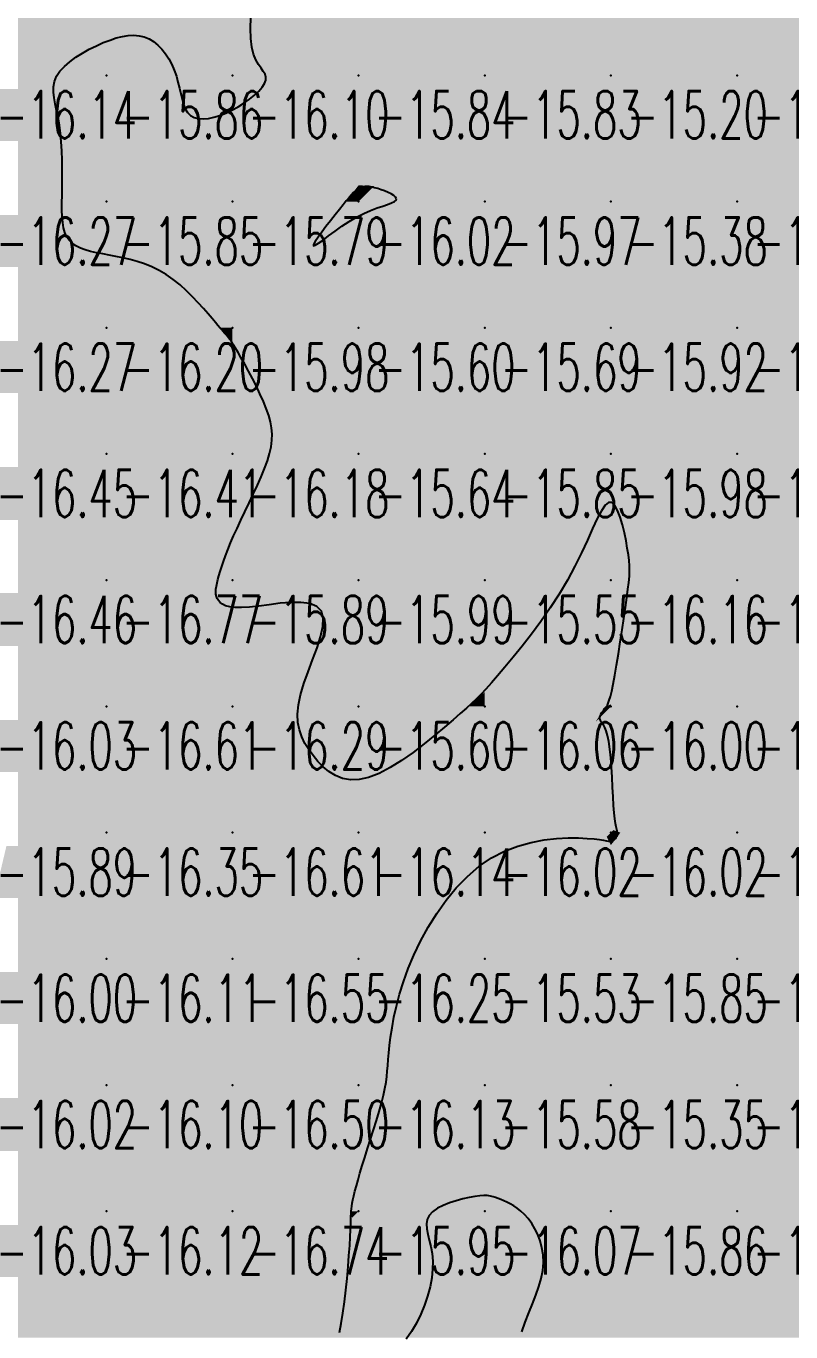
# Model space of a CAD drawing. Header units: millimetres. Extents: x 88261 to 90953, y 390274 to 392322.
# Drawn here: x 89453.9 to 89514.5, y 391637.7 to 391741.1 of the extents above; entities that cross this region are included whole.
import ezdxf
from ezdxf.enums import TextEntityAlignment as Align

# ---------------------------------------------------------------- set-up
doc = ezdxf.new("R2010")
doc.units = ezdxf.units.MM
doc.header["$LTSCALE"] = 25
for name, color, linetype in [('CN_03_00', 7, 'Continuous'), ('COTEAlt', 7, 'Continuous'), ('TN_COLORIAGE', 7, 'Continuous')]:
    doc.layers.add(name, color=color, linetype=linetype)
doc.styles.add('Simplex 1.0', font='Simplex.shx', dxfattribs={"width": 0.99, "height": 2.5})
doc.styles.get("Standard").update_dxf_attribs({"font": 'times.ttf'})

# ---------------------------------------------------------------- blocks, each defined once
blk = doc.blocks.new('COTE')
at = {"color": 0}
blk.add_point((0, 0), dxfattribs=at)
at = {"layer": 'COTEAlt'}
blk.add_attdef('ALT', text='', height=3.75, dxfattribs=at).set_placement((1.25, -1.25), align=Align.TOP_LEFT)

msp = doc.modelspace()

# ---------------------------------------------------------------- linework, layer by layer
at = {"layer": 'CN_03_00', "elevation": -16, "flags": 128}
for points in [[(89478.73, 391637.65), (89478.87, 391638.36), (89479, 391639.18), (89479.12, 391640.06), (89479.23, 391640.99), (89479.33, 391641.93), (89479.41, 391642.86), (89479.48, 391643.74), (89479.54, 391644.54), (89479.58, 391645.23), (89479.61, 391645.78), (89479.63, 391646.23), (89479.64, 391646.57), (89479.64, 391646.84), (89479.65, 391647.06), (89479.66, 391647.26), (89479.68, 391647.44), (89479.7, 391647.64), (89479.74, 391647.88), (89479.8, 391648.15), (89479.87, 391648.47), (89479.96, 391648.84), (89480.07, 391649.26), (89480.2, 391649.73), (89480.35, 391650.27), (89480.53, 391650.86), (89480.74, 391651.51), (89480.96, 391652.21), (89481.2, 391652.95), (89481.43, 391653.69), (89481.66, 391654.43), (89481.87, 391655.14), (89482.06, 391655.81), (89482.22, 391656.43), (89482.33, 391656.97), (89482.42, 391657.46), (89482.48, 391657.91), (89482.52, 391658.35), (89482.56, 391658.8), (89482.6, 391659.27), (89482.64, 391659.79), (89482.7, 391660.37), (89482.78, 391661.04), (89482.9, 391661.79), (89483.05, 391662.61), (89483.25, 391663.49), (89483.49, 391664.44), (89483.8, 391665.43), (89484.18, 391666.47), (89484.63, 391667.54), (89485.15, 391668.64), (89485.76, 391669.74), (89486.44, 391670.83), (89487.18, 391671.88), (89487.99, 391672.87), (89488.87, 391673.77), (89489.8, 391674.58), (89490.78, 391675.25), (89491.81, 391675.78), (89492.87, 391676.18), (89493.92, 391676.47), (89494.95, 391676.66), (89495.94, 391676.77), (89496.85, 391676.82), (89497.67, 391676.82), (89498.36, 391676.79), (89498.92, 391676.75), (89499.34, 391676.7), (89499.67, 391676.65), (89499.9, 391676.6), (89500.06, 391676.57), (89500.17, 391676.54), (89500.25, 391676.53), (89500.32, 391676.53), (89500.39, 391676.57), (89500.46, 391676.62), (89500.54, 391676.69), (89500.61, 391676.77), (89500.67, 391676.86), (89500.72, 391676.95), (89500.76, 391677.03), (89500.78, 391677.11), (89500.79, 391677.18), (89500.77, 391677.26), (89500.74, 391677.36), (89500.71, 391677.5), (89500.66, 391677.69), (89500.61, 391677.96), (89500.56, 391678.33), (89500.51, 391678.8), (89500.46, 391679.4), (89500.42, 391680.09), (89500.38, 391680.84), (89500.34, 391681.63), (89500.29, 391682.42), (89500.23, 391683.17), (89500.16, 391683.86), (89500.08, 391684.46), (89499.99, 391684.93), (89499.88, 391685.3), (89499.77, 391685.58), (89499.67, 391685.78), (89499.57, 391685.92), (89499.48, 391686.03), (89499.42, 391686.12), (89499.37, 391686.2), (89499.36, 391686.3), (89499.37, 391686.4), (89499.41, 391686.52), (89499.46, 391686.64), (89499.53, 391686.75), (89499.6, 391686.87), (89499.68, 391686.97), (89499.75, 391687.07), (89499.83, 391687.15), (89499.9, 391687.23), (89499.97, 391687.34), (89500.04, 391687.5), (89500.12, 391687.73), (89500.21, 391688.04), (89500.31, 391688.46), (89500.42, 391689.01), (89500.55, 391689.71), (89500.69, 391690.52), (89500.84, 391691.41), (89500.99, 391692.35), (89501.14, 391693.3), (89501.28, 391694.22), (89501.4, 391695.09), (89501.51, 391695.86), (89501.6, 391696.52), (89501.66, 391697.07), (89501.71, 391697.55), (89501.73, 391697.98), (89501.72, 391698.39), (89501.69, 391698.81), (89501.63, 391699.26), (89501.55, 391699.77), (89501.45, 391700.36), (89501.32, 391701), (89501.16, 391701.64), (89500.98, 391702.24), (89500.78, 391702.76), (89500.56, 391703.16), (89500.33, 391703.39), (89500.07, 391703.41), (89499.8, 391703.19), (89499.5, 391702.75), (89499.17, 391702.12), (89498.8, 391701.33), (89498.39, 391700.42), (89497.92, 391699.41), (89497.4, 391698.34), (89496.81, 391697.24), (89496.15, 391696.13), (89495.44, 391695.04), (89494.7, 391693.98), (89493.95, 391692.97), (89493.21, 391692.02), (89492.5, 391691.14), (89491.84, 391690.35), (89491.26, 391689.67), (89490.77, 391689.1), (89490.34, 391688.62), (89489.96, 391688.21), (89489.59, 391687.84), (89489.21, 391687.48), (89488.79, 391687.1), (89488.31, 391686.68), (89487.74, 391686.19), (89487.06, 391685.6), (89486.29, 391684.96), (89485.45, 391684.28), (89484.56, 391683.6), (89483.66, 391682.96), (89482.75, 391682.4), (89481.87, 391681.93), (89481.04, 391681.6), (89480.29, 391681.44), (89479.6, 391681.42), (89478.97, 391681.54), (89478.41, 391681.76), (89477.9, 391682.08), (89477.44, 391682.46), (89477.02, 391682.89), (89476.64, 391683.35), (89476.29, 391683.82), (89475.99, 391684.31), (89475.74, 391684.83), (89475.56, 391685.38), (89475.44, 391685.98), (89475.41, 391686.64), (89475.47, 391687.36), (89475.64, 391688.17), (89475.9, 391689.05), (89476.24, 391689.98), (89476.6, 391690.93), (89476.95, 391691.87), (89477.23, 391692.76), (89477.41, 391693.57), (89477.45, 391694.26), (89477.3, 391694.8), (89476.93, 391695.17), (89476.37, 391695.39), (89475.67, 391695.48), (89474.87, 391695.47), (89474.02, 391695.41), (89473.16, 391695.3), (89472.33, 391695.19), (89471.59, 391695.11), (89470.96, 391695.07), (89470.44, 391695.08), (89470.03, 391695.13), (89469.7, 391695.21), (89469.45, 391695.33), (89469.27, 391695.47), (89469.14, 391695.62), (89469.04, 391695.79), (89468.98, 391695.96), (89468.94, 391696.14), (89468.93, 391696.33), (89468.94, 391696.54), (89468.97, 391696.77), (89469.03, 391697.02), (89469.1, 391697.29), (89469.18, 391697.6), (89469.28, 391697.94), (89469.4, 391698.32), (89469.54, 391698.73), (89469.7, 391699.18), (89469.88, 391699.66), (89470.1, 391700.19), (89470.33, 391700.75), (89470.61, 391701.35), (89470.91, 391702), (89471.23, 391702.67), (89471.57, 391703.36), (89471.9, 391704.06), (89472.23, 391704.76), (89472.53, 391705.44), (89472.8, 391706.1), (89473.02, 391706.71), (89473.19, 391707.29), (89473.31, 391707.82), (89473.37, 391708.33), (89473.39, 391708.82), (89473.35, 391709.3), (89473.26, 391709.8), (89473.12, 391710.3), (89472.93, 391710.84), (89472.7, 391711.41), (89472.43, 391712.01), (89472.14, 391712.62), (89471.83, 391713.22), (89471.52, 391713.8), (89471.22, 391714.35), (89470.94, 391714.84), (89470.69, 391715.27), (89470.48, 391715.63), (89470.3, 391715.91), (89470.16, 391716.14), (89470.04, 391716.31), (89469.94, 391716.45), (89469.86, 391716.55), (89469.79, 391716.63), (89469.73, 391716.7), (89469.66, 391716.77), (89469.59, 391716.85), (89469.51, 391716.95), (89469.4, 391717.07), (89469.27, 391717.22), (89469.1, 391717.41), (89468.89, 391717.66), (89468.63, 391717.97), (89468.32, 391718.34), (89467.95, 391718.76), (89467.54, 391719.21), (89467.09, 391719.69), (89466.61, 391720.17), (89466.1, 391720.64), (89465.56, 391721.07), (89465, 391721.46), (89464.44, 391721.79), (89463.86, 391722.07), (89463.28, 391722.3), (89462.7, 391722.49), (89462.13, 391722.65), (89461.56, 391722.78), (89461.01, 391722.89), (89460.47, 391722.99), (89459.96, 391723.09), (89459.46, 391723.18), (89459, 391723.29), (89458.58, 391723.41), (89458.19, 391723.56), (89457.84, 391723.73), (89457.54, 391723.93), (89457.29, 391724.17), (89457.1, 391724.46), (89456.96, 391724.79), (89456.85, 391725.16), (89456.79, 391725.59), (89456.75, 391726.06), (89456.73, 391726.57), (89456.73, 391727.13), (89456.74, 391727.74), (89456.74, 391728.4), (89456.75, 391729.09), (89456.75, 391729.8), (89456.74, 391730.52), (89456.72, 391731.25), (89456.68, 391731.96), (89456.62, 391732.64), (89456.54, 391733.29), (89456.43, 391733.89), (89456.31, 391734.45), (89456.2, 391734.97), (89456.11, 391735.45), (89456.06, 391735.91), (89456.07, 391736.34), (89456.15, 391736.76), (89456.31, 391737.17), (89456.57, 391737.56), (89456.93, 391737.95), (89457.35, 391738.32), (89457.83, 391738.67), (89458.35, 391739), (89458.9, 391739.31), (89459.46, 391739.59), (89460.01, 391739.83), (89460.54, 391740.03), (89461.04, 391740.2), (89461.53, 391740.32), (89461.99, 391740.4), (89462.44, 391740.42), (89462.86, 391740.38), (89463.26, 391740.29), (89463.64, 391740.14), (89464, 391739.92), (89464.33, 391739.64), (89464.65, 391739.32), (89464.94, 391738.95), (89465.2, 391738.54), (89465.43, 391738.1), (89465.63, 391737.65), (89465.8, 391737.18), (89465.93, 391736.7), (89466.05, 391736.23), (89466.15, 391735.77), (89466.25, 391735.34), (89466.37, 391734.95), (89466.51, 391734.59), (89466.69, 391734.3), (89466.92, 391734.06), (89467.2, 391733.9), (89467.54, 391733.81), (89467.92, 391733.79), (89468.34, 391733.83), (89468.78, 391733.92), (89469.25, 391734.06), (89469.73, 391734.25), (89470.21, 391734.48), (89470.69, 391734.74), (89471.16, 391735.04), (89471.59, 391735.35), (89471.99, 391735.67), (89472.33, 391735.99), (89472.6, 391736.3), (89472.8, 391736.59), (89472.9, 391736.86), (89472.9, 391737.1), (89472.83, 391737.32), (89472.69, 391737.54), (89472.51, 391737.8), (89472.3, 391738.1), (89472.1, 391738.46), (89471.92, 391738.92), (89471.78, 391739.48), (89471.7, 391740.17), (89471.67, 391740.96), (89471.7, 391741.83)], [(89493.19, 391637.68), (89493.45, 391638.45), (89493.73, 391639.2), (89494.02, 391639.92), (89494.29, 391640.61), (89494.53, 391641.28), (89494.72, 391641.93), (89494.85, 391642.56), (89494.9, 391643.18), (89494.87, 391643.78), (89494.78, 391644.35), (89494.64, 391644.89), (89494.45, 391645.4), (89494.22, 391645.86), (89493.97, 391646.28), (89493.69, 391646.66), (89493.41, 391646.98), (89493.12, 391647.25), (89492.83, 391647.48), (89492.55, 391647.67), (89492.27, 391647.83), (89492, 391647.96), (89491.75, 391648.07), (89491.52, 391648.17), (89491.31, 391648.26), (89491.11, 391648.34), (89490.91, 391648.4), (89490.69, 391648.45), (89490.45, 391648.48), (89490.18, 391648.48), (89489.85, 391648.46), (89489.46, 391648.41), (89489, 391648.34), (89488.5, 391648.22), (89487.97, 391648.08), (89487.44, 391647.91), (89486.94, 391647.71), (89486.49, 391647.48), (89486.11, 391647.21), (89485.84, 391646.92), (89485.69, 391646.6), (89485.64, 391646.24), (89485.66, 391645.85), (89485.74, 391645.43), (89485.85, 391644.96), (89485.97, 391644.45), (89486.07, 391643.9), (89486.12, 391643.3), (89486.11, 391642.65), (89486.04, 391641.96), (89485.91, 391641.25), (89485.72, 391640.53), (89485.48, 391639.8), (89485.18, 391639.08), (89484.84, 391638.39), (89484.45, 391637.73), (89484.01, 391637.11)]]:
    msp.add_lwpolyline(points, dxfattribs=at)
msp.add_lwpolyline([(89483.25, 391727.46), (89483.18, 391727.59), (89483.03, 391727.71), (89482.83, 391727.84), (89482.58, 391727.96), (89482.31, 391728.08), (89482.03, 391728.18), (89481.76, 391728.27), (89481.51, 391728.34), (89481.29, 391728.39), (89481.09, 391728.43), (89480.9, 391728.44), (89480.73, 391728.44), (89480.57, 391728.41), (89480.43, 391728.37), (89480.28, 391728.3), (89480.14, 391728.21), (89480, 391728.1), (89479.85, 391727.96), (89479.68, 391727.78), (89479.49, 391727.56), (89479.27, 391727.29), (89479.02, 391726.97), (89478.72, 391726.6), (89478.38, 391726.18), (89478.02, 391725.72), (89477.66, 391725.26), (89477.32, 391724.81), (89477.03, 391724.41), (89476.81, 391724.08), (89476.68, 391723.85), (89476.68, 391723.74), (89476.81, 391723.78), (89477.07, 391723.94), (89477.43, 391724.19), (89477.87, 391724.52), (89478.38, 391724.89), (89478.93, 391725.28), (89479.51, 391725.66), (89480.09, 391726.01), (89480.66, 391726.3), (89481.2, 391726.53), (89481.71, 391726.73), (89482.16, 391726.88), (89482.55, 391727.02), (89482.86, 391727.13), (89483.09, 391727.24), (89483.22, 391727.35), (89483.25, 391727.46)], close=True, dxfattribs=at)
at = {"layer": 'TN_COLORIAGE', "color": 183}
for points in [[(89460.25, 391747.24, -16), (89460.25, 391740.22, -16), (89450.25, 391737.24, -16), (89455.2, 391737.24, -16)], [(89450.25, 391747.24, -16.33), (89450.25, 391737.24, -16.33), (89460.25, 391747.24, -16.33)], [(89460.25, 391747.24, -16), (89460.25, 391740.22, -16), (89470.25, 391747.24, -16), (89463.85, 391740.84, -16)], [(89470.25, 391747.24, -16), (89463.85, 391740.84, -16), (89470.25, 391737.24, -16), (89466.17, 391737.24, -16)], [(89470.25, 391747.24, -16), (89472.21, 391747.24, -16), (89470.25, 391737.24, -16), (89471.11, 391738.1, -16)], [(89471.11, 391738.1, -16.1), (89474.01, 391737.24, -16.1), (89470.25, 391737.24, -16.1)], [(89450.25, 391727.24, -16), (89456.82, 391733.81, -16), (89450.25, 391737.24, -16), (89455.2, 391737.24, -16)], [(89466.27, 391733.26, -16.1), (89466.17, 391737.24, -16.1), (89470.25, 391737.24, -16.1)], [(89470.25, 391734.09, -16.1), (89466.27, 391733.26, -16.1), (89470.25, 391737.24, -16.1)], [(89470.25, 391734.09, -16.1), (89474.01, 391737.24, -16.1), (89470.25, 391737.24, -16.1)], [(89456.72, 391727.24, -16.27), (89456.82, 391733.81, -16.27), (89450.25, 391727.24, -16.27)], [(89479.24, 391727.24, -16.02), (89480.25, 391728.53, -16.02), (89480.25, 391727.24, -16.02)], [(89481.47, 391728.46, -16.02), (89480.25, 391728.53, -16.02), (89480.25, 391727.24, -16.02)], [(89481.47, 391728.46, -16.02), (89484.4, 391727.24, -16.02), (89480.25, 391727.24, -16.02)], [(89450.25, 391727.24, -16), (89456.72, 391727.24, -16), (89450.25, 391717.24, -16), (89456.7, 391723.69, -16)], [(89480.25, 391726.67, -16.02), (89475.15, 391722.14, -16.02), (89480.25, 391727.24, -16.02)], [(89479.24, 391727.24, -16.02), (89475.15, 391722.14, -16.02), (89480.25, 391727.24, -16.02)], [(89480.25, 391726.67, -16.02), (89484.4, 391727.24, -16.02), (89480.25, 391727.24, -16.02)], [(89450.25, 391717.24, -16), (89456.7, 391723.69, -16), (89460.25, 391717.24, -16), (89460.25, 391723.03, -16)], [(89465.14, 391722.13, -16.2), (89460.25, 391723.03, -16.2), (89460.25, 391717.24, -16.2)], [(89465.14, 391722.13, -16.2), (89469.23, 391717.24, -16.2), (89460.25, 391717.24, -16.2)], [(89450.25, 391717.24, -16.2), (89450.25, 391707.24, -16.2), (89460.25, 391717.24, -16.2)], [(89450.25, 391707.24, -16.2), (89460.25, 391707.24, -16.2), (89460.25, 391717.24, -16.2)], [(89460.25, 391707.24, -16), (89469.72, 391716.71, -16), (89460.25, 391717.24, -16), (89469.23, 391717.24, -16)], [(89460.25, 391707.24, -16), (89469.72, 391716.71, -16), (89470.25, 391707.24, -16), (89470.25, 391716.13, -16)], [(89473.43, 391710.42, -16.18), (89470.25, 391716.13, -16.18), (89470.25, 391707.24, -16.18)], [(89473.43, 391710.42, -16.18), (89473.61, 391707.24, -16.18), (89470.25, 391707.24, -16.18)], [(89450.25, 391707.24, -16.41), (89450.25, 391697.24, -16.41), (89460.25, 391707.24, -16.41)], [(89450.25, 391697.24, -16.41), (89460.25, 391697.24, -16.41), (89460.25, 391707.24, -16.41)], [(89460.25, 391707.24, -16.18), (89460.25, 391697.24, -16.18), (89470.25, 391707.24, -16.18)], [(89460.25, 391697.24, -16), (89469.02, 391697.24, -16), (89470.25, 391707.24, -16), (89470.25, 391700.91, -16)], [(89473.61, 391707.24, -16.18), (89470.25, 391700.91, -16.18), (89470.25, 391707.24, -16.18)], [(89497.59, 391697.24, -16.16), (89500.25, 391706.09, -16.16), (89500.25, 391697.24, -16.16)], [(89501.83, 391698.82, -16.16), (89500.25, 391706.09, -16.16), (89500.25, 391697.24, -16.16)], [(89501.75, 391697.24, -16.16), (89501.83, 391698.82, -16.16), (89500.25, 391697.24, -16.16)], [(89450.25, 391697.24, -16.77), (89450.25, 391687.24, -16.77), (89460.25, 391697.24, -16.77)], [(89450.25, 391687.24, -16.77), (89460.25, 391687.24, -16.77), (89460.25, 391697.24, -16.77)], [(89460.25, 391697.24, -16), (89469.02, 391697.24, -16), (89460.25, 391687.24, -16), (89468.75, 391695.74, -16)], [(89500.25, 391697.24, -16), (89497.59, 391697.24, -16), (89490.25, 391687.24, -16), (89490.25, 391688.38, -16)], [(89500.25, 391697.24, -16), (89500.25, 391687.4, -16), (89490.25, 391687.24, -16), (89499.81, 391687.24, -16)], [(89501.75, 391697.24, -16.16), (89500.25, 391687.4, -16.16), (89500.25, 391697.24, -16.16)], [(89470.25, 391694.53, -16.29), (89479.77, 391696.76, -16.29), (89470.25, 391687.24, -16.29)], [(89474.44, 391687.24, -16.29), (89479.77, 391696.76, -16.29), (89470.25, 391687.24, -16.29)], [(89460.25, 391687.24, -16), (89468.75, 391695.74, -16), (89470.25, 391687.24, -16), (89470.25, 391694.53, -16)], [(89490.25, 391688.38, -16.06), (89488.99, 391687.24, -16.06), (89490.25, 391687.24, -16.06)], [(89460.25, 391687.24, -16), (89451.75, 391678.74, -16), (89450.25, 391687.24, -16), (89450.25, 391685.23, -16)], [(89460.25, 391687.24, -16), (89451.75, 391678.74, -16), (89460.25, 391677.24, -16), (89452.58, 391677.24, -16)], [(89460.25, 391687.24, -16.29), (89460.25, 391677.24, -16.29), (89470.25, 391687.24, -16.29)], [(89460.25, 391677.24, -16.29), (89470.25, 391677.24, -16.29), (89470.25, 391687.24, -16.29)], [(89470.25, 391677.24, -16), (89476.28, 391683.27, -16), (89470.25, 391687.24, -16), (89474.44, 391687.24, -16)], [(89480.25, 391677.24, -16), (89480.25, 391679.78, -16), (89490.25, 391687.24, -16), (89488.99, 391687.24, -16)], [(89480.25, 391677.24, -16.06), (89490.25, 391677.24, -16.06), (89490.25, 391687.24, -16.06)], [(89490.25, 391687.24, -16), (89499.81, 391687.24, -16), (89490.25, 391677.24, -16), (89499.05, 391686.04, -16)], [(89490.25, 391677.24, -16), (89499.05, 391686.04, -16), (89500.25, 391677.24, -16), (89500.25, 391685.81, -16)], [(89500.45, 391677.44, -16.02), (89500.25, 391685.81, -16.02), (89500.25, 391677.24, -16.02)], [(89470.25, 391677.24, -16), (89476.28, 391683.27, -16), (89480.25, 391677.24, -16), (89480.25, 391679.78, -16)], [(89500.45, 391677.44, -16.02), (89501, 391677.24, -16.02), (89500.25, 391677.24, -16.02)], [(89460.25, 391677.24, -16), (89452.58, 391677.24, -16), (89450.25, 391667.24, -16), (89450.25, 391667.4, -16)], [(89450.25, 391667.24, -16.35), (89460.25, 391667.24, -16.35), (89460.25, 391677.24, -16.35)], [(89460.25, 391677.24, -16.61), (89460.25, 391667.24, -16.61), (89470.25, 391677.24, -16.61)], [(89460.25, 391667.24, -16.61), (89470.25, 391667.24, -16.61), (89470.25, 391677.24, -16.61)], [(89470.25, 391677.24, -16.14), (89470.25, 391667.24, -16.14), (89480.25, 391677.24, -16.14)], [(89470.25, 391667.24, -16.14), (89480.25, 391667.24, -16.14), (89480.25, 391677.24, -16.14)], [(89480.25, 391677.24, -16.02), (89480.25, 391667.24, -16.02), (89490.25, 391677.24, -16.02)], [(89480.25, 391667.24, -16), (89483.77, 391667.24, -16), (89490.25, 391677.24, -16), (89490.25, 391676.84, -16)], [(89490.25, 391677.24, -16), (89490.25, 391676.84, -16), (89500.25, 391677.24, -16), (89499.92, 391676.91, -16)], [(89499.92, 391676.91, -16.02), (89500.25, 391676.26, -16.02), (89500.25, 391677.24, -16.02)], [(89501, 391677.24, -16.02), (89500.25, 391676.26, -16.02), (89500.25, 391677.24, -16.02)], [(89450.25, 391667.24, -16.11), (89450.25, 391657.24, -16.11), (89460.25, 391667.24, -16.11)], [(89450.25, 391657.24, -16.11), (89460.25, 391657.24, -16.11), (89460.25, 391667.24, -16.11)], [(89460.25, 391667.24, -16.55), (89460.25, 391657.24, -16.55), (89470.25, 391667.24, -16.55)], [(89460.25, 391657.24, -16.55), (89470.25, 391657.24, -16.55), (89470.25, 391667.24, -16.55)], [(89470.25, 391667.24, -16.25), (89470.25, 391657.24, -16.25), (89480.25, 391667.24, -16.25)], [(89470.25, 391657.24, -16.25), (89480.25, 391657.24, -16.25), (89480.25, 391667.24, -16.25)], [(89480.25, 391667.24, -16), (89483.77, 391667.24, -16), (89480.25, 391657.24, -16), (89482.44, 391659.44, -16)], [(89482.44, 391659.44, -16.13), (89482.65, 391657.24, -16.13), (89480.25, 391657.24, -16.13)], [(89450.25, 391657.24, -16.1), (89450.25, 391647.24, -16.1), (89460.25, 391657.24, -16.1)], [(89450.25, 391647.24, -16.1), (89460.25, 391647.24, -16.1), (89460.25, 391657.24, -16.1)], [(89460.25, 391657.24, -16.5), (89460.25, 391647.24, -16.5), (89470.25, 391657.24, -16.5)], [(89460.25, 391647.24, -16.5), (89470.25, 391647.24, -16.5), (89470.25, 391657.24, -16.5)], [(89470.25, 391657.24, -16.13), (89470.25, 391647.24, -16.13), (89480.25, 391657.24, -16.13)], [(89470.25, 391647.24, -16), (89479.56, 391647.24, -16), (89480.25, 391657.24, -16), (89480.25, 391650.17, -16)], [(89482.65, 391657.24, -16.13), (89480.25, 391650.17, -16.13), (89480.25, 391657.24, -16.13)], [(89490.25, 391648.75, -16.07), (89484.49, 391647.24, -16.07), (89490.25, 391647.24, -16.07)], [(89491.27, 391648.26, -16.07), (89490.25, 391648.75, -16.07), (89490.25, 391647.24, -16.07)], [(89491.27, 391648.26, -16.07), (89493.79, 391647.24, -16.07), (89490.25, 391647.24, -16.07)], [(89450.25, 391647.24, -16.12), (89450.25, 391637.24, -16.12), (89460.25, 391647.24, -16.12)], [(89450.25, 391637.24, -16.12), (89460.25, 391637.24, -16.12), (89460.25, 391647.24, -16.12)], [(89460.25, 391647.24, -16.74), (89460.25, 391637.24, -16.74), (89470.25, 391647.24, -16.74)], [(89460.25, 391637.24, -16.74), (89470.25, 391637.24, -16.74), (89470.25, 391647.24, -16.74)], [(89470.25, 391637.24, -16), (89479.73, 391646.72, -16), (89470.25, 391647.24, -16), (89479.56, 391647.24, -16)], [(89478.99, 391637.24, -17), (89479.73, 391646.72, -17), (89470.25, 391637.24, -17)], [(89486.83, 391643.82, -16.07), (89484.49, 391647.24, -16.07), (89490.25, 391647.24, -16.07)], [(89490.25, 391637.24, -16), (89484.9, 391637.24, -16), (89490.25, 391647.24, -16), (89486.83, 391643.82, -16)], [(89490.25, 391637.24, -16), (89495.73, 391642.72, -16), (89490.25, 391647.24, -16), (89493.79, 391647.24, -16)], [(89492.38, 391637.24, -16.16), (89495.73, 391642.72, -16.16), (89490.25, 391637.24, -16.16)]]:
    msp.add_solid(points, dxfattribs=at)
at = {"layer": 'TN_COLORIAGE', "color": 241}
for points in [[(89471.11, 391738.1, -15), (89472.21, 391747.24, -15), (89479.93, 391746.92, -15), (89479.97, 391747.24, -15)], [(89474.01, 391737.24, -15), (89471.11, 391738.1, -15), (89480.25, 391737.24, -15), (89479.93, 391746.92, -15)], [(89479.93, 391746.92, -15.84), (89480.25, 391746.82, -15.84), (89480.25, 391737.24, -15.84)], [(89480.25, 391737.24, -15.99), (89490.25, 391737.24, -15.99), (89490.25, 391747.24, -15.99)], [(89490.25, 391747.24, -15), (89480.6, 391747.24, -15), (89480.25, 391737.24, -15), (89480.25, 391746.82, -15)], [(89490.25, 391747.24, -15.99), (89490.25, 391737.24, -15.99), (89500.25, 391747.24, -15.99)], [(89490.25, 391737.24, -15.99), (89500.25, 391737.24, -15.99), (89500.25, 391747.24, -15.99)], [(89500.25, 391747.24, -15.05), (89500.25, 391737.24, -15.05), (89510.25, 391747.24, -15.05)], [(89500.25, 391737.24, -15.05), (89510.25, 391737.24, -15.05), (89510.25, 391747.24, -15.05)], [(89510.25, 391747.24, -15.2), (89510.25, 391737.24, -15.2), (89520.25, 391747.24, -15.2)], [(89510.25, 391737.24, -15.2), (89520.25, 391737.24, -15.2), (89520.25, 391747.24, -15.2)], [(89466.17, 391737.24, -15.86), (89463.85, 391740.84, -15.86), (89460.25, 391737.24, -15.86)], [(89463.85, 391740.84, -15.86), (89460.25, 391740.22, -15.86), (89460.25, 391737.24, -15.86)], [(89455.2, 391737.24, -15.86), (89460.25, 391740.22, -15.86), (89460.25, 391737.24, -15.86)], [(89455.2, 391737.24, -15.86), (89456.82, 391733.81, -15.86), (89460.25, 391737.24, -15.86)], [(89456.82, 391733.81, -15.85), (89456.72, 391727.24, -15.85), (89460.25, 391737.24, -15.85), (89460.25, 391727.24, -15.85)], [(89466.17, 391737.24, -15.85), (89466.27, 391733.26, -15.85), (89460.25, 391737.24, -15.85), (89460.25, 391727.24, -15.85)], [(89480.25, 391728.53, -15.79), (89479.24, 391727.24, -15.79), (89480.25, 391737.24, -15.79), (89470.25, 391727.24, -15.79)], [(89474.01, 391737.24, -15.79), (89470.25, 391734.09, -15.79), (89480.25, 391737.24, -15.79), (89470.25, 391727.24, -15.79)], [(89480.25, 391728.53, -15.83), (89481.47, 391728.46, -15.83), (89480.25, 391737.24, -15.83), (89490.25, 391737.24, -15.83)], [(89484.4, 391727.24, -15.83), (89481.47, 391728.46, -15.83), (89490.25, 391727.24, -15.83), (89490.25, 391737.24, -15.83)], [(89490.25, 391727.24, -15.2), (89500.25, 391727.24, -15.2), (89500.25, 391737.24, -15.2)], [(89490.25, 391737.24, -15.2), (89490.25, 391727.24, -15.2), (89500.25, 391737.24, -15.2)], [(89500.25, 391737.24, -15.45), (89500.25, 391727.24, -15.45), (89510.25, 391737.24, -15.45)], [(89500.25, 391727.24, -15.45), (89510.25, 391727.24, -15.45), (89510.25, 391737.24, -15.45)], [(89510.25, 391737.24, -15.04), (89510.25, 391727.24, -15.04), (89520.25, 391737.24, -15.04)], [(89510.25, 391727.24, -15), (89518.99, 391727.24, -15), (89520.25, 391737.24, -15), (89520.25, 391732.82, -15)], [(89466.27, 391733.26, -15.79), (89470.25, 391734.09, -15.79), (89460.25, 391727.24, -15.79), (89470.25, 391727.24, -15.79)], [(89456.7, 391723.69, -15.85), (89456.72, 391727.24, -15.85), (89460.25, 391727.24, -15.85)], [(89460.25, 391723.03, -15.85), (89456.7, 391723.69, -15.85), (89460.25, 391727.24, -15.85)], [(89460.25, 391723.03, -15.79), (89465.14, 391722.13, -15.79), (89460.25, 391727.24, -15.79), (89470.25, 391727.24, -15.79)], [(89469.23, 391717.24, -15.79), (89465.14, 391722.13, -15.79), (89470.25, 391717.24, -15.79), (89470.25, 391727.24, -15.79)], [(89475.15, 391722.14, -15.79), (89479.24, 391727.24, -15.79), (89470.25, 391717.24, -15.79), (89470.25, 391727.24, -15.79)], [(89484.4, 391727.24, -15.6), (89480.25, 391726.67, -15.6), (89490.25, 391727.24, -15.6), (89480.25, 391717.24, -15.6)], [(89480.25, 391717.24, -15.97), (89490.25, 391717.24, -15.97), (89490.25, 391727.24, -15.97)], [(89490.25, 391727.24, -15.38), (89490.25, 391717.24, -15.38), (89500.25, 391727.24, -15.38)], [(89490.25, 391717.24, -15.38), (89500.25, 391717.24, -15.38), (89500.25, 391727.24, -15.38)], [(89500.25, 391727.24, -15.39), (89500.25, 391717.24, -15.39), (89510.25, 391727.24, -15.39)], [(89500.25, 391717.24, -15.39), (89510.25, 391717.24, -15.39), (89510.25, 391727.24, -15.39)], [(89510.25, 391727.24, -15), (89518.99, 391727.24, -15), (89510.25, 391717.24, -15), (89518.28, 391725.27, -15)], [(89475.15, 391722.14, -15.6), (89480.25, 391726.67, -15.6), (89470.25, 391717.24, -15.6), (89480.25, 391717.24, -15.6)], [(89510.25, 391717.24, -15), (89518.28, 391725.27, -15), (89520.25, 391717.24, -15), (89520.25, 391721.26, -15)], [(89469.23, 391717.24, -15.98), (89469.72, 391716.71, -15.98), (89470.25, 391717.24, -15.98)], [(89470.25, 391716.13, -15.98), (89469.72, 391716.71, -15.98), (89470.25, 391717.24, -15.98)], [(89470.25, 391716.13, -15.6), (89473.43, 391710.42, -15.6), (89470.25, 391717.24, -15.6), (89480.25, 391717.24, -15.6)], [(89473.61, 391707.24, -15.6), (89473.43, 391710.42, -15.6), (89480.25, 391707.24, -15.6), (89480.25, 391717.24, -15.6)], [(89480.25, 391717.24, -15.69), (89480.25, 391707.24, -15.69), (89490.25, 391717.24, -15.69)], [(89480.25, 391707.24, -15.69), (89490.25, 391707.24, -15.69), (89490.25, 391717.24, -15.69)], [(89490.25, 391717.24, -15.92), (89490.25, 391707.24, -15.92), (89500.25, 391717.24, -15.92)], [(89490.25, 391707.24, -15.92), (89500.25, 391707.24, -15.92), (89500.25, 391717.24, -15.92)], [(89500.25, 391717.24, -15.23), (89500.25, 391707.24, -15.23), (89510.25, 391717.24, -15.23)], [(89500.25, 391707.24, -15.23), (89510.25, 391707.24, -15.23), (89510.25, 391717.24, -15.23)], [(89510.25, 391717.24, -15.04), (89510.25, 391707.24, -15.04), (89520.25, 391717.24, -15.04)], [(89510.25, 391707.24, -15.04), (89520.25, 391707.24, -15.04), (89520.25, 391717.24, -15.04)], [(89470.25, 391700.91, -15.64), (89473.61, 391707.24, -15.64), (89470.25, 391697.24, -15.64), (89480.25, 391707.24, -15.64)], [(89470.25, 391697.24, -15.64), (89480.25, 391697.24, -15.64), (89480.25, 391707.24, -15.64)], [(89480.25, 391707.24, -15.85), (89480.25, 391697.24, -15.85), (89490.25, 391707.24, -15.85)], [(89480.25, 391697.24, -15.85), (89490.25, 391697.24, -15.85), (89490.25, 391707.24, -15.85)], [(89490.25, 391707.24, -15.98), (89490.25, 391697.24, -15.98), (89500.25, 391707.24, -15.98)], [(89500.25, 391706.09, -15.55), (89497.59, 391697.24, -15.55), (89500.25, 391707.24, -15.55), (89490.25, 391697.24, -15.55)], [(89500.25, 391706.09, -15.14), (89501.83, 391698.82, -15.14), (89500.25, 391707.24, -15.14), (89510.25, 391707.24, -15.14)], [(89501.83, 391698.82, -15.08), (89501.75, 391697.24, -15.08), (89510.25, 391707.24, -15.08), (89510.25, 391697.24, -15.08)], [(89510.25, 391707.24, -15.58), (89510.25, 391697.24, -15.58), (89520.25, 391707.24, -15.58)], [(89510.25, 391697.24, -15.58), (89520.25, 391697.24, -15.58), (89520.25, 391707.24, -15.58)], [(89470.25, 391700.91, -15.89), (89469.02, 391697.24, -15.89), (89470.25, 391697.24, -15.89)], [(89468.75, 391695.74, -15.89), (89469.02, 391697.24, -15.89), (89470.25, 391697.24, -15.89)], [(89470.25, 391694.53, -15.89), (89468.75, 391695.74, -15.89), (89470.25, 391697.24, -15.89)], [(89479.77, 391696.76, -15.89), (89470.25, 391694.53, -15.89), (89480.25, 391697.24, -15.89), (89470.25, 391697.24, -15.89)], [(89479.77, 391696.76, -15.6), (89474.44, 391687.24, -15.6), (89480.25, 391697.24, -15.6), (89480.25, 391687.24, -15.6)], [(89480.25, 391697.24, -15.55), (89480.25, 391687.24, -15.55), (89490.25, 391697.24, -15.55)], [(89488.99, 391687.24, -15.55), (89490.25, 391688.38, -15.55), (89480.25, 391687.24, -15.55), (89490.25, 391697.24, -15.55)], [(89490.25, 391688.38, -15.55), (89497.59, 391697.24, -15.55), (89490.25, 391697.24, -15.55)], [(89500.25, 391687.4, -15.08), (89501.75, 391697.24, -15.08), (89500.25, 391687.24, -15.08), (89510.25, 391697.24, -15.08)], [(89500.25, 391687.24, -15.08), (89510.25, 391687.24, -15.08), (89510.25, 391697.24, -15.08)], [(89510.25, 391697.24, -15.78), (89510.25, 391687.24, -15.78), (89520.25, 391697.24, -15.78)], [(89510.25, 391687.24, -15.78), (89520.25, 391687.24, -15.78), (89520.25, 391697.24, -15.78)], [(89474.44, 391687.24, -15.6), (89476.28, 391683.27, -15.6), (89480.25, 391687.24, -15.6)], [(89480.25, 391679.78, -15.6), (89476.28, 391683.27, -15.6), (89480.25, 391687.24, -15.6)], [(89488.99, 391687.24, -15.6), (89480.25, 391679.78, -15.6), (89480.25, 391687.24, -15.6)], [(89499.05, 391686.04, -16), (89499.81, 391687.24, -16), (89500.25, 391687.24, -16)], [(89500.25, 391685.81, -16), (89499.05, 391686.04, -16), (89500.25, 391687.24, -16)], [(89499.81, 391687.24, -16), (89500.25, 391687.4, -16), (89500.25, 391687.24, -16)], [(89500.25, 391685.81, -15.23), (89500.45, 391677.44, -15.23), (89500.25, 391687.24, -15.23), (89510.25, 391687.24, -15.23)], [(89501, 391677.24, -15.23), (89500.45, 391677.44, -15.23), (89510.25, 391677.24, -15.23), (89510.25, 391687.24, -15.23)], [(89510.25, 391687.24, -15.71), (89510.25, 391677.24, -15.71), (89520.25, 391687.24, -15.71)], [(89510.25, 391677.24, -15.71), (89520.25, 391677.24, -15.71), (89520.25, 391687.24, -15.71)], [(89490.25, 391676.84, -15.53), (89483.77, 391667.24, -15.53), (89490.25, 391667.24, -15.53)], [(89499.92, 391676.91, -15.53), (89490.25, 391676.84, -15.53), (89490.25, 391667.24, -15.53)], [(89500.25, 391676.26, -15.53), (89499.92, 391676.91, -15.53), (89500.25, 391667.24, -15.53), (89490.25, 391667.24, -15.53)], [(89500.25, 391676.26, -15.8), (89501, 391677.24, -15.8), (89500.25, 391667.24, -15.8), (89510.25, 391677.24, -15.8)], [(89500.25, 391667.24, -15.8), (89510.25, 391667.24, -15.8), (89510.25, 391677.24, -15.8)], [(89510.25, 391677.24, -15.36), (89510.25, 391667.24, -15.36), (89520.25, 391677.24, -15.36)], [(89510.25, 391667.24, -15.36), (89520.25, 391667.24, -15.36), (89520.25, 391677.24, -15.36)], [(89482.44, 391659.44, -15.53), (89483.77, 391667.24, -15.53), (89490.25, 391667.24, -15.53)], [(89482.65, 391657.24, -15.53), (89482.44, 391659.44, -15.53), (89490.25, 391657.24, -15.53), (89490.25, 391667.24, -15.53)], [(89490.25, 391667.24, -15.85), (89490.25, 391657.24, -15.85), (89500.25, 391667.24, -15.85)], [(89490.25, 391657.24, -15.85), (89500.25, 391657.24, -15.85), (89500.25, 391667.24, -15.85)], [(89500.25, 391667.24, -15.97), (89500.25, 391657.24, -15.97), (89510.25, 391667.24, -15.97)], [(89500.25, 391657.24, -15.97), (89510.25, 391657.24, -15.97), (89510.25, 391667.24, -15.97)], [(89510.25, 391667.24, -15.32), (89510.25, 391657.24, -15.32), (89520.25, 391667.24, -15.32)], [(89510.25, 391657.24, -15.32), (89520.25, 391657.24, -15.32), (89520.25, 391667.24, -15.32)], [(89480.25, 391650.17, -15.58), (89482.65, 391657.24, -15.58), (89480.25, 391647.24, -15.58), (89490.25, 391657.24, -15.58)], [(89484.49, 391647.24, -15.58), (89490.25, 391648.75, -15.58), (89480.25, 391647.24, -15.58), (89490.25, 391657.24, -15.58)], [(89490.25, 391648.75, -15.35), (89491.27, 391648.26, -15.35), (89490.25, 391657.24, -15.35), (89500.25, 391657.24, -15.35)], [(89493.79, 391647.24, -15.35), (89491.27, 391648.26, -15.35), (89500.25, 391647.24, -15.35), (89500.25, 391657.24, -15.35)], [(89500.25, 391657.24, -15.54), (89500.25, 391647.24, -15.54), (89510.25, 391657.24, -15.54)], [(89500.25, 391647.24, -15.54), (89510.25, 391647.24, -15.54), (89510.25, 391657.24, -15.54)], [(89510.25, 391657.24, -15.72), (89510.25, 391647.24, -15.72), (89520.25, 391657.24, -15.72)], [(89520.25, 391652.14, -15.32), (89517.38, 391647.24, -15.32), (89520.25, 391657.24, -15.32), (89510.25, 391647.24, -15.32)], [(89480.25, 391650.17, -15.95), (89479.56, 391647.24, -15.95), (89480.25, 391647.24, -15.95)], [(89479.73, 391646.72, -15.86), (89478.99, 391637.24, -15.86), (89480.25, 391647.24, -15.86), (89480.25, 391637.24, -15.86)], [(89479.56, 391647.24, -15.95), (89479.73, 391646.72, -15.95), (89480.25, 391647.24, -15.95)], [(89484.49, 391647.24, -15.86), (89486.83, 391643.82, -15.86), (89480.25, 391647.24, -15.86), (89480.25, 391637.24, -15.86)], [(89495.73, 391642.72, -15.39), (89492.38, 391637.24, -15.39), (89500.25, 391647.24, -15.39), (89500.25, 391637.24, -15.39)], [(89493.79, 391647.24, -15.86), (89495.73, 391642.72, -15.86), (89500.25, 391647.24, -15.86)], [(89500.25, 391647.24, -15.32), (89500.25, 391637.24, -15.32), (89510.25, 391647.24, -15.32)], [(89500.25, 391637.24, -15.32), (89510.25, 391637.24, -15.32), (89510.25, 391647.24, -15.32)], [(89516.48, 391643.47, -15.32), (89517.38, 391647.24, -15.32), (89510.25, 391637.24, -15.32), (89510.25, 391647.24, -15.32)], [(89486.83, 391643.82, -15.86), (89484.9, 391637.24, -15.86), (89480.25, 391637.24, -15.86)], [(89516.48, 391643.47, -15.55), (89516.03, 391637.24, -15.55), (89510.25, 391637.24, -15.55)]]:
    msp.add_solid(points, dxfattribs=at)

# ---------------------------------------------------------------- block references
at = {"layer": 'COTEAlt'}
ref = msp.add_blockref('COTE', (89450.25, 391737.24), dxfattribs=at)
ref.add_attrib('ALT', '-16.14', dxfattribs={"height": 3.75, "style": 'Simplex 1.0', "width": 0.6}).set_placement((89451.5, 391735.99), align=Align.TOP_LEFT)
ref = msp.add_blockref('COTE', (89460.25, 391737.24), dxfattribs=at)
ref.add_attrib('ALT', '-15.86', dxfattribs={"height": 3.75, "style": 'Simplex 1.0', "width": 0.6}).set_placement((89461.5, 391735.99), align=Align.TOP_LEFT)
ref = msp.add_blockref('COTE', (89470.25, 391737.24), dxfattribs=at)
ref.add_attrib('ALT', '-16.10', dxfattribs={"height": 3.75, "style": 'Simplex 1.0', "width": 0.6}).set_placement((89471.5, 391735.99), align=Align.TOP_LEFT)
ref = msp.add_blockref('COTE', (89480.25, 391737.24), dxfattribs=at)
ref.add_attrib('ALT', '-15.84', dxfattribs={"height": 3.75, "style": 'Simplex 1.0', "width": 0.6}).set_placement((89481.5, 391735.99), align=Align.TOP_LEFT)
ref = msp.add_blockref('COTE', (89490.25, 391737.24), dxfattribs=at)
ref.add_attrib('ALT', '-15.83', dxfattribs={"height": 3.75, "style": 'Simplex 1.0', "width": 0.6}).set_placement((89491.5, 391735.99), align=Align.TOP_LEFT)
ref = msp.add_blockref('COTE', (89500.25, 391737.24), dxfattribs=at)
ref.add_attrib('ALT', '-15.20', dxfattribs={"height": 3.75, "style": 'Simplex 1.0', "width": 0.6}).set_placement((89501.5, 391735.99), align=Align.TOP_LEFT)
ref = msp.add_blockref('COTE', (89510.25, 391737.24), dxfattribs=at)
ref.add_attrib('ALT', '-15.45', dxfattribs={"height": 3.75, "style": 'Simplex 1.0', "width": 0.6}).set_placement((89511.5, 391735.99), align=Align.TOP_LEFT)
ref = msp.add_blockref('COTE', (89450.25, 391727.24), dxfattribs=at)
ref.add_attrib('ALT', '-16.27', dxfattribs={"height": 3.75, "style": 'Simplex 1.0', "width": 0.6}).set_placement((89451.5, 391725.99), align=Align.TOP_LEFT)
ref = msp.add_blockref('COTE', (89460.25, 391727.24), dxfattribs=at)
ref.add_attrib('ALT', '-15.85', dxfattribs={"height": 3.75, "style": 'Simplex 1.0', "width": 0.6}).set_placement((89461.5, 391725.99), align=Align.TOP_LEFT)
ref = msp.add_blockref('COTE', (89470.25, 391727.24), dxfattribs=at)
ref.add_attrib('ALT', '-15.79', dxfattribs={"height": 3.75, "style": 'Simplex 1.0', "width": 0.6}).set_placement((89471.5, 391725.99), align=Align.TOP_LEFT)
ref = msp.add_blockref('COTE', (89480.25, 391727.24), dxfattribs=at)
ref.add_attrib('ALT', '-16.02', dxfattribs={"height": 3.75, "style": 'Simplex 1.0', "width": 0.6}).set_placement((89481.5, 391725.99), align=Align.TOP_LEFT)
ref = msp.add_blockref('COTE', (89490.25, 391727.24), dxfattribs=at)
ref.add_attrib('ALT', '-15.97', dxfattribs={"height": 3.75, "style": 'Simplex 1.0', "width": 0.6}).set_placement((89491.5, 391725.99), align=Align.TOP_LEFT)
ref = msp.add_blockref('COTE', (89500.25, 391727.24), dxfattribs=at)
ref.add_attrib('ALT', '-15.38', dxfattribs={"height": 3.75, "style": 'Simplex 1.0', "width": 0.6}).set_placement((89501.5, 391725.99), align=Align.TOP_LEFT)
ref = msp.add_blockref('COTE', (89510.25, 391727.24), dxfattribs=at)
ref.add_attrib('ALT', '-15.39', dxfattribs={"height": 3.75, "style": 'Simplex 1.0', "width": 0.6}).set_placement((89511.5, 391725.99), align=Align.TOP_LEFT)
ref = msp.add_blockref('COTE', (89450.25, 391717.24), dxfattribs=at)
ref.add_attrib('ALT', '-16.27', dxfattribs={"height": 3.75, "style": 'Simplex 1.0', "width": 0.6}).set_placement((89451.5, 391715.99), align=Align.TOP_LEFT)
ref = msp.add_blockref('COTE', (89460.25, 391717.24), dxfattribs=at)
ref.add_attrib('ALT', '-16.20', dxfattribs={"height": 3.75, "style": 'Simplex 1.0', "width": 0.6}).set_placement((89461.5, 391715.99), align=Align.TOP_LEFT)
ref = msp.add_blockref('COTE', (89470.25, 391717.24), dxfattribs=at)
ref.add_attrib('ALT', '-15.98', dxfattribs={"height": 3.75, "style": 'Simplex 1.0', "width": 0.6}).set_placement((89471.5, 391715.99), align=Align.TOP_LEFT)
ref = msp.add_blockref('COTE', (89480.25, 391717.24), dxfattribs=at)
ref.add_attrib('ALT', '-15.60', dxfattribs={"height": 3.75, "style": 'Simplex 1.0', "width": 0.6}).set_placement((89481.5, 391715.99), align=Align.TOP_LEFT)
ref = msp.add_blockref('COTE', (89490.25, 391717.24), dxfattribs=at)
ref.add_attrib('ALT', '-15.69', dxfattribs={"height": 3.75, "style": 'Simplex 1.0', "width": 0.6}).set_placement((89491.5, 391715.99), align=Align.TOP_LEFT)
ref = msp.add_blockref('COTE', (89500.25, 391717.24), dxfattribs=at)
ref.add_attrib('ALT', '-15.92', dxfattribs={"height": 3.75, "style": 'Simplex 1.0', "width": 0.6}).set_placement((89501.5, 391715.99), align=Align.TOP_LEFT)
ref = msp.add_blockref('COTE', (89510.25, 391717.24), dxfattribs=at)
ref.add_attrib('ALT', '-15.23', dxfattribs={"height": 3.75, "style": 'Simplex 1.0', "width": 0.6}).set_placement((89511.5, 391715.99), align=Align.TOP_LEFT)
ref = msp.add_blockref('COTE', (89450.25, 391707.24), dxfattribs=at)
ref.add_attrib('ALT', '-16.45', dxfattribs={"height": 3.75, "style": 'Simplex 1.0', "width": 0.6}).set_placement((89451.5, 391705.99), align=Align.TOP_LEFT)
ref = msp.add_blockref('COTE', (89460.25, 391707.24), dxfattribs=at)
ref.add_attrib('ALT', '-16.41', dxfattribs={"height": 3.75, "style": 'Simplex 1.0', "width": 0.6}).set_placement((89461.5, 391705.99), align=Align.TOP_LEFT)
ref = msp.add_blockref('COTE', (89470.25, 391707.24), dxfattribs=at)
ref.add_attrib('ALT', '-16.18', dxfattribs={"height": 3.75, "style": 'Simplex 1.0', "width": 0.6}).set_placement((89471.5, 391705.99), align=Align.TOP_LEFT)
ref = msp.add_blockref('COTE', (89480.25, 391707.24), dxfattribs=at)
ref.add_attrib('ALT', '-15.64', dxfattribs={"height": 3.75, "style": 'Simplex 1.0', "width": 0.6}).set_placement((89481.5, 391705.99), align=Align.TOP_LEFT)
ref = msp.add_blockref('COTE', (89490.25, 391707.24), dxfattribs=at)
ref.add_attrib('ALT', '-15.85', dxfattribs={"height": 3.75, "style": 'Simplex 1.0', "width": 0.6}).set_placement((89491.5, 391705.99), align=Align.TOP_LEFT)
ref = msp.add_blockref('COTE', (89500.25, 391707.24), dxfattribs=at)
ref.add_attrib('ALT', '-15.98', dxfattribs={"height": 3.75, "style": 'Simplex 1.0', "width": 0.6}).set_placement((89501.5, 391705.99), align=Align.TOP_LEFT)
ref = msp.add_blockref('COTE', (89510.25, 391707.24), dxfattribs=at)
ref.add_attrib('ALT', '-15.14', dxfattribs={"height": 3.75, "style": 'Simplex 1.0', "width": 0.6}).set_placement((89511.5, 391705.99), align=Align.TOP_LEFT)
ref = msp.add_blockref('COTE', (89450.25, 391697.24), dxfattribs=at)
ref.add_attrib('ALT', '-16.46', dxfattribs={"height": 3.75, "style": 'Simplex 1.0', "width": 0.6}).set_placement((89451.5, 391695.99), align=Align.TOP_LEFT)
ref = msp.add_blockref('COTE', (89460.25, 391697.24), dxfattribs=at)
ref.add_attrib('ALT', '-16.77', dxfattribs={"height": 3.75, "style": 'Simplex 1.0', "width": 0.6}).set_placement((89461.5, 391695.99), align=Align.TOP_LEFT)
ref = msp.add_blockref('COTE', (89470.25, 391697.24), dxfattribs=at)
ref.add_attrib('ALT', '-15.89', dxfattribs={"height": 3.75, "style": 'Simplex 1.0', "width": 0.6}).set_placement((89471.5, 391695.99), align=Align.TOP_LEFT)
ref = msp.add_blockref('COTE', (89480.25, 391697.24), dxfattribs=at)
ref.add_attrib('ALT', '-15.99', dxfattribs={"height": 3.75, "style": 'Simplex 1.0', "width": 0.6}).set_placement((89481.5, 391695.99), align=Align.TOP_LEFT)
ref = msp.add_blockref('COTE', (89490.25, 391697.24), dxfattribs=at)
ref.add_attrib('ALT', '-15.55', dxfattribs={"height": 3.75, "style": 'Simplex 1.0', "width": 0.6}).set_placement((89491.5, 391695.99), align=Align.TOP_LEFT)
ref = msp.add_blockref('COTE', (89500.25, 391697.24), dxfattribs=at)
ref.add_attrib('ALT', '-16.16', dxfattribs={"height": 3.75, "style": 'Simplex 1.0', "width": 0.6}).set_placement((89501.5, 391695.99), align=Align.TOP_LEFT)
ref = msp.add_blockref('COTE', (89510.25, 391697.24), dxfattribs=at)
ref.add_attrib('ALT', '-15.08', dxfattribs={"height": 3.75, "style": 'Simplex 1.0', "width": 0.6}).set_placement((89511.5, 391695.99), align=Align.TOP_LEFT)
ref = msp.add_blockref('COTE', (89450.25, 391687.24), dxfattribs=at)
ref.add_attrib('ALT', '-16.03', dxfattribs={"height": 3.75, "style": 'Simplex 1.0', "width": 0.6}).set_placement((89451.5, 391685.99), align=Align.TOP_LEFT)
ref = msp.add_blockref('COTE', (89460.25, 391687.24), dxfattribs=at)
ref.add_attrib('ALT', '-16.61', dxfattribs={"height": 3.75, "style": 'Simplex 1.0', "width": 0.6}).set_placement((89461.5, 391685.99), align=Align.TOP_LEFT)
ref = msp.add_blockref('COTE', (89470.25, 391687.24), dxfattribs=at)
ref.add_attrib('ALT', '-16.29', dxfattribs={"height": 3.75, "style": 'Simplex 1.0', "width": 0.6}).set_placement((89471.5, 391685.99), align=Align.TOP_LEFT)
ref = msp.add_blockref('COTE', (89480.25, 391687.24), dxfattribs=at)
ref.add_attrib('ALT', '-15.60', dxfattribs={"height": 3.75, "style": 'Simplex 1.0', "width": 0.6}).set_placement((89481.5, 391685.99), align=Align.TOP_LEFT)
ref = msp.add_blockref('COTE', (89490.25, 391687.24), dxfattribs=at)
ref.add_attrib('ALT', '-16.06', dxfattribs={"height": 3.75, "style": 'Simplex 1.0', "width": 0.6}).set_placement((89491.5, 391685.99), align=Align.TOP_LEFT)
ref = msp.add_blockref('COTE', (89500.25, 391687.24), dxfattribs=at)
ref.add_attrib('ALT', '-16.00', dxfattribs={"height": 3.75, "style": 'Simplex 1.0', "width": 0.6}).set_placement((89501.5, 391685.99), align=Align.TOP_LEFT)
ref = msp.add_blockref('COTE', (89510.25, 391687.24), dxfattribs=at)
ref.add_attrib('ALT', '-15.23', dxfattribs={"height": 3.75, "style": 'Simplex 1.0', "width": 0.6}).set_placement((89511.5, 391685.99), align=Align.TOP_LEFT)
ref = msp.add_blockref('COTE', (89450.25, 391677.24), dxfattribs=at)
ref.add_attrib('ALT', '-15.89', dxfattribs={"height": 3.75, "style": 'Simplex 1.0', "width": 0.6}).set_placement((89451.5, 391675.99), align=Align.TOP_LEFT)
ref = msp.add_blockref('COTE', (89460.25, 391677.24), dxfattribs=at)
ref.add_attrib('ALT', '-16.35', dxfattribs={"height": 3.75, "style": 'Simplex 1.0', "width": 0.6}).set_placement((89461.5, 391675.99), align=Align.TOP_LEFT)
ref = msp.add_blockref('COTE', (89470.25, 391677.24), dxfattribs=at)
ref.add_attrib('ALT', '-16.61', dxfattribs={"height": 3.75, "style": 'Simplex 1.0', "width": 0.6}).set_placement((89471.5, 391675.99), align=Align.TOP_LEFT)
ref = msp.add_blockref('COTE', (89480.25, 391677.24), dxfattribs=at)
ref.add_attrib('ALT', '-16.14', dxfattribs={"height": 3.75, "style": 'Simplex 1.0', "width": 0.6}).set_placement((89481.5, 391675.99), align=Align.TOP_LEFT)
ref = msp.add_blockref('COTE', (89490.25, 391677.24), dxfattribs=at)
ref.add_attrib('ALT', '-16.02', dxfattribs={"height": 3.75, "style": 'Simplex 1.0', "width": 0.6}).set_placement((89491.5, 391675.99), align=Align.TOP_LEFT)
ref = msp.add_blockref('COTE', (89500.25, 391677.24), dxfattribs=at)
ref.add_attrib('ALT', '-16.02', dxfattribs={"height": 3.75, "style": 'Simplex 1.0', "width": 0.6}).set_placement((89501.5, 391675.99), align=Align.TOP_LEFT)
ref = msp.add_blockref('COTE', (89510.25, 391677.24), dxfattribs=at)
ref.add_attrib('ALT', '-15.80', dxfattribs={"height": 3.75, "style": 'Simplex 1.0', "width": 0.6}).set_placement((89511.5, 391675.99), align=Align.TOP_LEFT)
ref = msp.add_blockref('COTE', (89450.25, 391667.24), dxfattribs=at)
ref.add_attrib('ALT', '-16.00', dxfattribs={"height": 3.75, "style": 'Simplex 1.0', "width": 0.6}).set_placement((89451.5, 391665.99), align=Align.TOP_LEFT)
ref = msp.add_blockref('COTE', (89460.25, 391667.24), dxfattribs=at)
ref.add_attrib('ALT', '-16.11', dxfattribs={"height": 3.75, "style": 'Simplex 1.0', "width": 0.6}).set_placement((89461.5, 391665.99), align=Align.TOP_LEFT)
ref = msp.add_blockref('COTE', (89470.25, 391667.24), dxfattribs=at)
ref.add_attrib('ALT', '-16.55', dxfattribs={"height": 3.75, "style": 'Simplex 1.0', "width": 0.6}).set_placement((89471.5, 391665.99), align=Align.TOP_LEFT)
ref = msp.add_blockref('COTE', (89480.25, 391667.24), dxfattribs=at)
ref.add_attrib('ALT', '-16.25', dxfattribs={"height": 3.75, "style": 'Simplex 1.0', "width": 0.6}).set_placement((89481.5, 391665.99), align=Align.TOP_LEFT)
ref = msp.add_blockref('COTE', (89490.25, 391667.24), dxfattribs=at)
ref.add_attrib('ALT', '-15.53', dxfattribs={"height": 3.75, "style": 'Simplex 1.0', "width": 0.6}).set_placement((89491.5, 391665.99), align=Align.TOP_LEFT)
ref = msp.add_blockref('COTE', (89500.25, 391667.24), dxfattribs=at)
ref.add_attrib('ALT', '-15.85', dxfattribs={"height": 3.75, "style": 'Simplex 1.0', "width": 0.6}).set_placement((89501.5, 391665.99), align=Align.TOP_LEFT)
ref = msp.add_blockref('COTE', (89510.25, 391667.24), dxfattribs=at)
ref.add_attrib('ALT', '-15.97', dxfattribs={"height": 3.75, "style": 'Simplex 1.0', "width": 0.6}).set_placement((89511.5, 391665.99), align=Align.TOP_LEFT)
ref = msp.add_blockref('COTE', (89450.25, 391657.24), dxfattribs=at)
ref.add_attrib('ALT', '-16.02', dxfattribs={"height": 3.75, "style": 'Simplex 1.0', "width": 0.6}).set_placement((89451.5, 391655.99), align=Align.TOP_LEFT)
ref = msp.add_blockref('COTE', (89460.25, 391657.24), dxfattribs=at)
ref.add_attrib('ALT', '-16.10', dxfattribs={"height": 3.75, "style": 'Simplex 1.0', "width": 0.6}).set_placement((89461.5, 391655.99), align=Align.TOP_LEFT)
ref = msp.add_blockref('COTE', (89470.25, 391657.24), dxfattribs=at)
ref.add_attrib('ALT', '-16.50', dxfattribs={"height": 3.75, "style": 'Simplex 1.0', "width": 0.6}).set_placement((89471.5, 391655.99), align=Align.TOP_LEFT)
ref = msp.add_blockref('COTE', (89480.25, 391657.24), dxfattribs=at)
ref.add_attrib('ALT', '-16.13', dxfattribs={"height": 3.75, "style": 'Simplex 1.0', "width": 0.6}).set_placement((89481.5, 391655.99), align=Align.TOP_LEFT)
ref = msp.add_blockref('COTE', (89490.25, 391657.24), dxfattribs=at)
ref.add_attrib('ALT', '-15.58', dxfattribs={"height": 3.75, "style": 'Simplex 1.0', "width": 0.6}).set_placement((89491.5, 391655.99), align=Align.TOP_LEFT)
ref = msp.add_blockref('COTE', (89500.25, 391657.24), dxfattribs=at)
ref.add_attrib('ALT', '-15.35', dxfattribs={"height": 3.75, "style": 'Simplex 1.0', "width": 0.6}).set_placement((89501.5, 391655.99), align=Align.TOP_LEFT)
ref = msp.add_blockref('COTE', (89510.25, 391657.24), dxfattribs=at)
ref.add_attrib('ALT', '-15.54', dxfattribs={"height": 3.75, "style": 'Simplex 1.0', "width": 0.6}).set_placement((89511.5, 391655.99), align=Align.TOP_LEFT)
ref = msp.add_blockref('COTE', (89450.25, 391647.24), dxfattribs=at)
ref.add_attrib('ALT', '-16.03', dxfattribs={"height": 3.75, "style": 'Simplex 1.0', "width": 0.6}).set_placement((89451.5, 391645.99), align=Align.TOP_LEFT)
ref = msp.add_blockref('COTE', (89460.25, 391647.24), dxfattribs=at)
ref.add_attrib('ALT', '-16.12', dxfattribs={"height": 3.75, "style": 'Simplex 1.0', "width": 0.6}).set_placement((89461.5, 391645.99), align=Align.TOP_LEFT)
ref = msp.add_blockref('COTE', (89470.25, 391647.24), dxfattribs=at)
ref.add_attrib('ALT', '-16.74', dxfattribs={"height": 3.75, "style": 'Simplex 1.0', "width": 0.6}).set_placement((89471.5, 391645.99), align=Align.TOP_LEFT)
ref = msp.add_blockref('COTE', (89480.25, 391647.24), dxfattribs=at)
ref.add_attrib('ALT', '-15.95', dxfattribs={"height": 3.75, "style": 'Simplex 1.0', "width": 0.6}).set_placement((89481.5, 391645.99), align=Align.TOP_LEFT)
ref = msp.add_blockref('COTE', (89490.25, 391647.24), dxfattribs=at)
ref.add_attrib('ALT', '-16.07', dxfattribs={"height": 3.75, "style": 'Simplex 1.0', "width": 0.6}).set_placement((89491.5, 391645.99), align=Align.TOP_LEFT)
ref = msp.add_blockref('COTE', (89500.25, 391647.24), dxfattribs=at)
ref.add_attrib('ALT', '-15.86', dxfattribs={"height": 3.75, "style": 'Simplex 1.0', "width": 0.6}).set_placement((89501.5, 391645.99), align=Align.TOP_LEFT)
ref = msp.add_blockref('COTE', (89510.25, 391647.24), dxfattribs=at)
ref.add_attrib('ALT', '-15.32', dxfattribs={"height": 3.75, "style": 'Simplex 1.0', "width": 0.6}).set_placement((89511.5, 391645.99), align=Align.TOP_LEFT)

doc.saveas('drawing.dxf')
